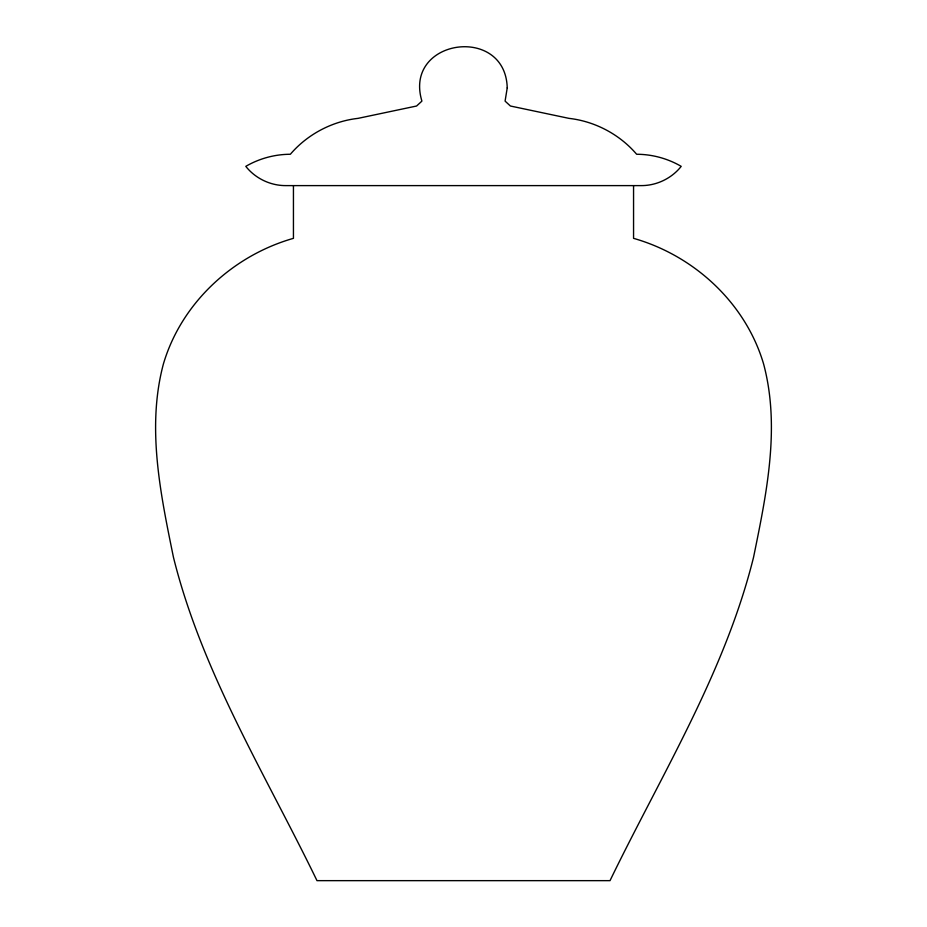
<?xml version="1.0" encoding="UTF-8"?>
<svg xmlns="http://www.w3.org/2000/svg" width="927" height="927" viewBox="0 0 927 927"><rect width="100%" height="100%" fill="white"/><g stroke="black" fill="none" stroke-linecap="round" stroke-linejoin="round"><path stroke-width="1.39" d="M633.558 185.609L633.558 238.343C694.184 255.597 745.656 303.059 763.605 363.998C780.569 427.474 766.397 494.253 753.57 557.197C724.949 672.55 661.391 774.613 610.012 880.65L316.988 880.65C265.609 774.613 202.051 672.55 173.43 557.197C160.603 494.253 146.431 427.474 163.395 363.998C181.344 303.059 232.816 255.597 293.442 238.343L293.442 185.609M507.231 87.891L505.088 101.113L510.418 106.014L568.981 118.366C594.983 121.321 619.642 134.369 636.652 154.264C652.226 154.299 667.753 158.517 681.206 166.362C671.704 178.401 656.594 185.667 641.264 185.609L285.736 185.609C270.406 185.667 255.296 178.401 245.794 166.362C259.247 158.517 274.774 154.299 290.348 154.264C307.358 134.369 332.017 121.321 358.019 118.366L416.582 106.014L421.912 101.113C403.106 38.946 505.493 24.206 507.231 87.891"/></g></svg>
